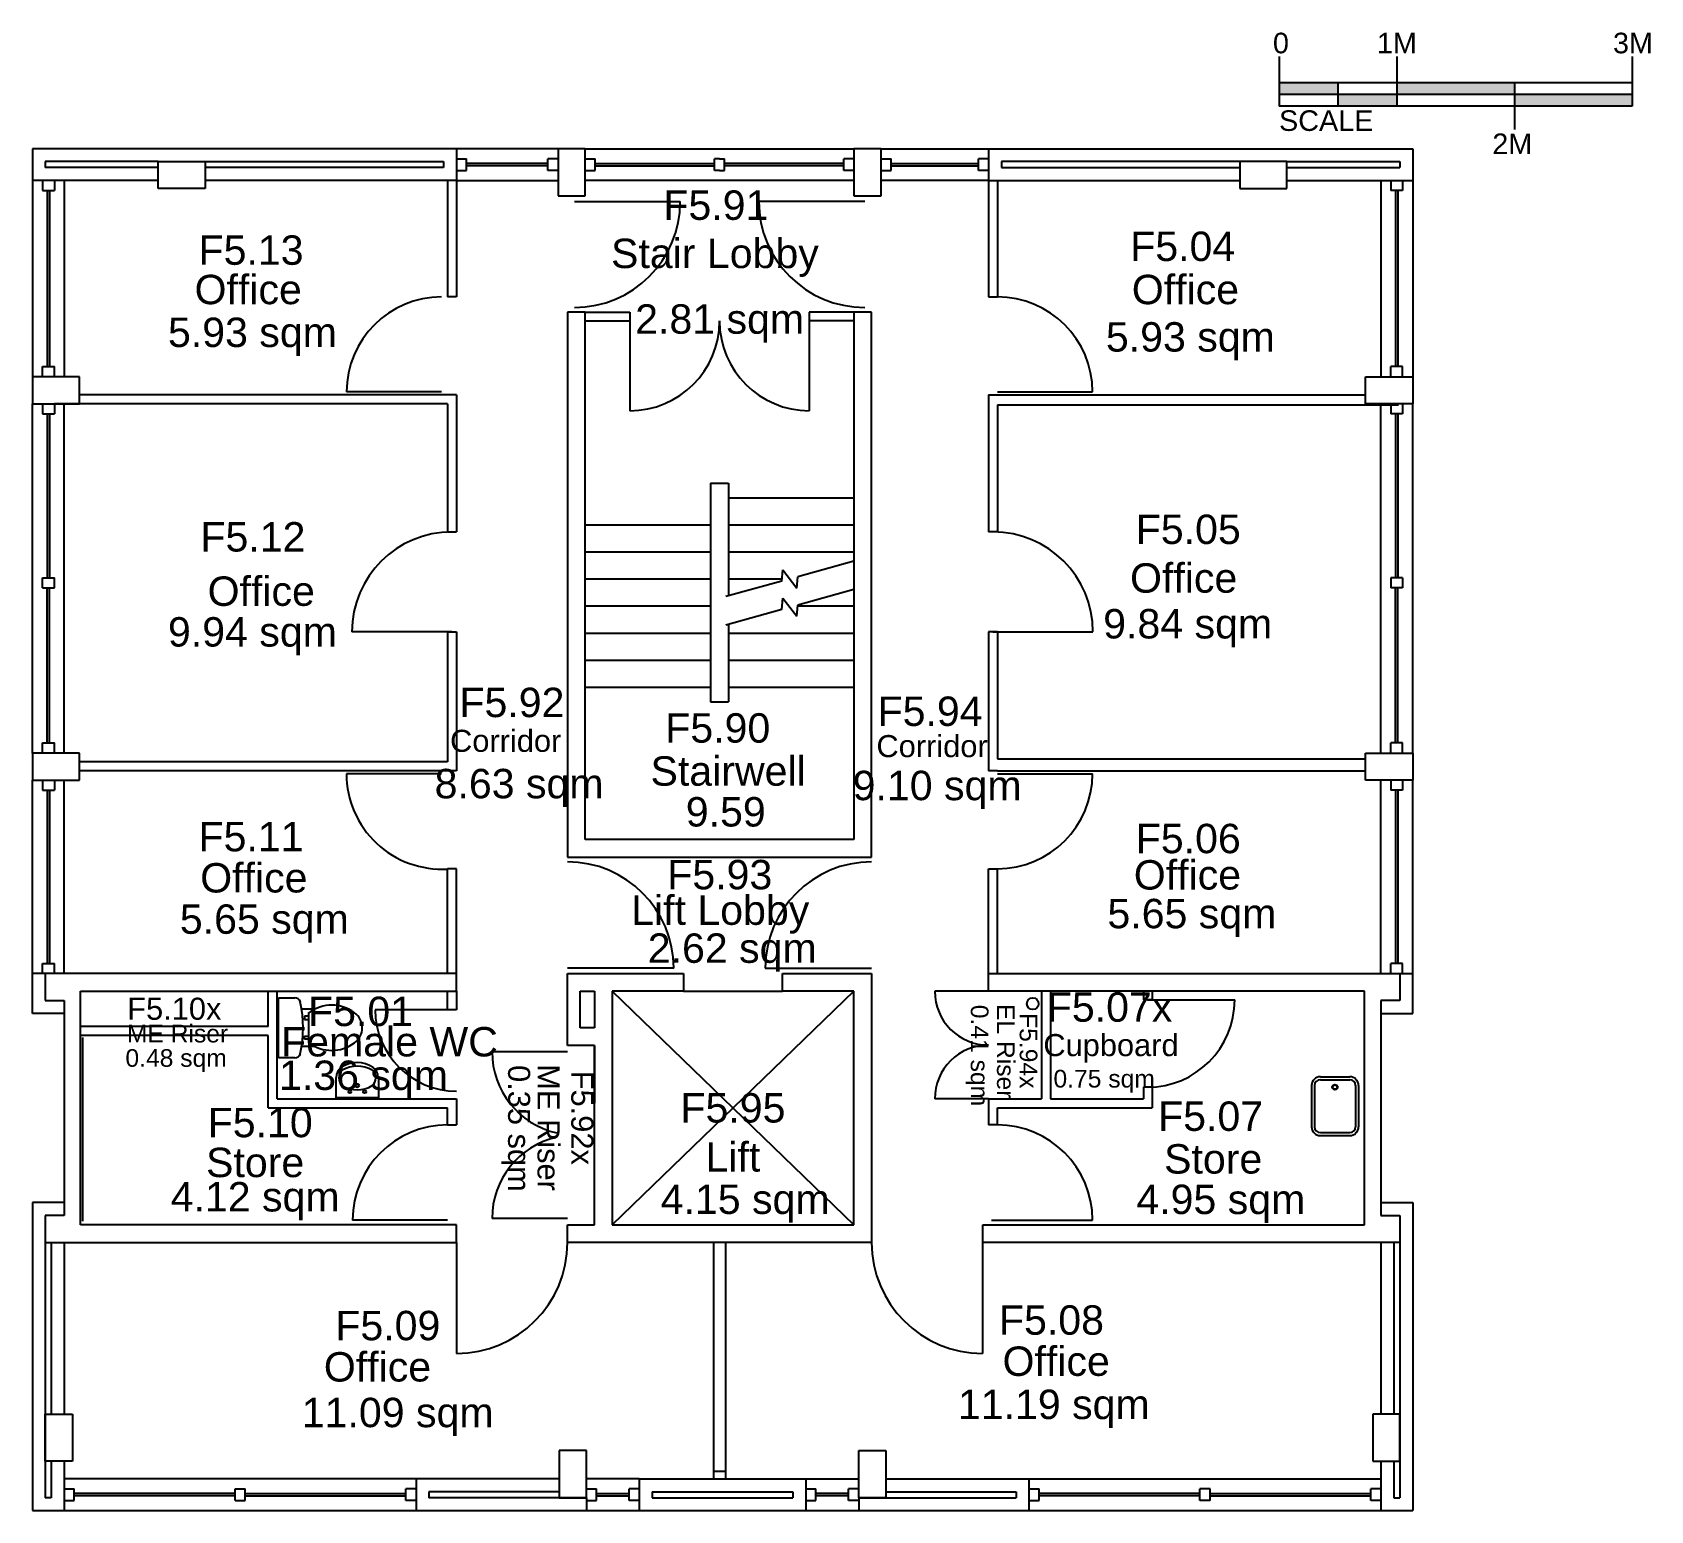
# Model space of a CAD drawing. Header units: millimetres. Extents: x 0 to 13758, y 0 to 12569.
import ezdxf

# ---------------------------------------------------------------- set-up
doc = ezdxf.new("R2010")
doc.units = ezdxf.units.MM
for name, color, linetype in [('DOORS', 2, 'Continuous'), ('EXTERNAL WALLS', 1, 'Continuous'), ('INTERNAL WALLS', 3, 'Continuous'), ('LIFTS', 4, 'Continuous'), ('ROOM NAME', 4, 'Continuous'), ('ROOM NUMBER', 7, 'Continuous'), ('SANITARY', 2, 'Continuous'), ('SCALE', 7, 'Continuous'), ('STAIRS', 2, 'Continuous'), ('TEXT AREA', 6, 'Continuous'), ('WINDOWS', 4, 'Continuous')]:
    doc.layers.add(name, color=color, linetype=linetype)
doc.styles.add('CCCU STANDARD', font='arial.ttf')

msp = doc.modelspace()

# ---------------------------------------------------------------- linework, layer by layer
at = {"layer": 'DOORS'}
for p, q in [((4608, 11130), (5508, 11130)), ((7076, 11130), (6176, 11130)), ((5079, 10115), (5079, 9352)), ((6605, 10115), (6605, 9352)), ((3479, 9512), (2671, 9512)), ((8205, 9512), (9013, 9512)), ((3567, 7472), (2717, 7472)), ((8167, 7472), (9017, 7472)), ((3479, 6266), (2671, 6266)), ((8205, 6266), (9013, 6266)), ((5453, 4612), (4549, 4612)), ((6231, 4612), (7135, 4612)), ((8130, 4416), (7672, 4416)), ((9480, 4342), (10222, 4342)), ((3605, 4257), (2915, 4257)), ((4549, 3901), (3908, 3901)), ((8130, 3501), (7672, 3501)), ((4549, 2485), (3908, 2485)), ((3530, 2471), (2722, 2471)), ((8155, 2471), (9013, 2471)), ((3605, 2280), (3605, 1336)), ((8079, 2280), (8079, 1336))]:
    msp.add_line(p, q, dxfattribs=at)
for centre, radius, start, end in [((4608, 11130), 900, 270, 0), ((7076, 11130), 900, 180, 270), ((3479, 9512), 808, 90, 180), ((8205, 9512), 808, 0, 90), ((5079, 10115), 763, 270, 0), ((6605, 10115), 763, 180, 270), ((3567, 7472), 850, 90, 180), ((8167, 7472), 850, 0, 90), ((3483, 6267), 813, 180.1237, 273.3579), ((8205, 6266), 808, 270, 0), ((4549, 4612), 904, 0, 90), ((7135, 4612), 904, 90, 180), ((8130, 4416), 458, 180, 270), ((9480, 4342), 742, 270, 0), ((3605, 4257), 690, 180, 270), ((4616, 3901), 708, 180, 257.0687), ((8130, 3501), 458, 90, 180), ((3530, 2471), 808, 90, 180), ((4616, 2485), 708, 102.9313, 180), ((8205, 2471), 808, 0, 90), ((3605, 2280), 944, 270, 0), ((8079, 2280), 944, 180, 270)]:
    msp.add_arc(centre, radius, start, end, dxfattribs=at)
at = {"layer": 'EXTERNAL WALLS'}
for p, q in [((3605, 11580), (0, 11580)), ((0, 11580), (0, 11310)), ((3605, 11580), (3605, 11310)), ((4520, 11580), (3605, 11580)), ((4469, 11580), (4469, 11180)), ((4699, 11580), (4469, 11580)), ((4699, 11580), (6985, 11580)), ((4699, 11180), (4699, 11580)), ((6985, 11580), (6985, 11180)), ((7215, 11580), (6985, 11580)), ((7215, 11180), (7215, 11580)), ((7215, 11580), (8130, 11580)), ((8130, 11580), (11735, 11580)), ((8130, 11580), (8130, 11310)), ((11735, 11580), (11735, 11310)), ((110, 11470), (110, 11420)), ((1069, 11470), (110, 11470)), ((1069, 11420), (110, 11420)), ((1069, 11470), (1469, 11470)), ((1069, 11240), (1069, 11470)), ((1469, 11470), (1469, 11240)), ((1469, 11470), (3495, 11470)), ((3495, 11420), (1469, 11420)), ((3495, 11470), (3495, 11420)), ((10266, 11470), (8240, 11470)), ((8240, 11470), (8240, 11420)), ((8240, 11420), (10266, 11420)), ((10266, 11470), (10266, 11240)), ((10666, 11470), (10266, 11470)), ((10666, 11240), (10666, 11470)), ((10666, 11470), (11625, 11470)), ((10666, 11420), (11625, 11420)), ((11625, 11470), (11625, 11420)), ((1069, 11310), (0, 11310)), ((0, 11310), (0, 9641)), ((270, 11310), (270, 9641)), ((3605, 11310), (1469, 11310)), ((3605, 11310), (4469, 11310)), ((6985, 11310), (4699, 11310)), ((8130, 11310), (7215, 11310)), ((8130, 11310), (10266, 11310)), ((10666, 11310), (11735, 11310)), ((11465, 11310), (11465, 9641)), ((11735, 11310), (11735, 9641)), ((1469, 11240), (1069, 11240)), ((4469, 11180), (4699, 11180)), ((6985, 11180), (7215, 11180)), ((10266, 11240), (10666, 11240)), ((0, 9641), (0, 9411)), ((400, 9641), (0, 9641)), ((400, 9411), (400, 9641)), ((11335, 9411), (11335, 9641)), ((11335, 9641), (11735, 9641)), ((11735, 9641), (11735, 9411)), ((0, 6441), (0, 9411)), ((0, 9411), (400, 9411)), ((270, 6441), (270, 9411)), ((11735, 9411), (11335, 9411)), ((11465, 6441), (11465, 9402)), ((11735, 6441), (11735, 9411)), ((0, 6441), (0, 6211)), ((400, 6441), (0, 6441)), ((400, 6211), (400, 6441)), ((11335, 6211), (11335, 6441)), ((11335, 6441), (11735, 6441)), ((11735, 6441), (11735, 6211)), ((0, 4226), (0, 6211)), ((0, 6211), (400, 6211)), ((270, 4566), (270, 6211)), ((11735, 6211), (11335, 6211)), ((11465, 4566), (11465, 6211)), ((11735, 4226), (11735, 6211)), ((110, 4566), (0, 4566)), ((110, 4566), (110, 4336)), ((11625, 4566), (11735, 4566)), ((11625, 4566), (11625, 4336)), ((410, 2430), (410, 4416)), ((11325, 2430), (11325, 4416)), ((110, 4336), (270, 4336)), ((270, 4336), (270, 2510)), ((11465, 4336), (11465, 2510)), ((11625, 4336), (11465, 4336)), ((270, 4226), (0, 4226)), ((11465, 4226), (11735, 4226)), ((0, 2620), (0, 0)), ((270, 2620), (0, 2620)), ((11465, 2620), (11735, 2620)), ((11735, 2620), (11735, 0)), ((270, 2510), (110, 2510)), ((110, 2510), (110, 2280)), ((11465, 2510), (11625, 2510)), ((11625, 2510), (11625, 2280)), ((110, 2280), (110, 110)), ((160, 2280), (160, 820)), ((270, 2280), (270, 820)), ((11465, 2280), (11465, 820)), ((11575, 2280), (11575, 820)), ((11625, 2280), (11625, 110)), ((110, 420), (110, 820)), ((110, 820), (340, 820)), ((340, 820), (340, 420)), ((11625, 820), (11395, 820)), ((11395, 820), (11395, 420)), ((11625, 420), (11625, 820)), ((340, 420), (110, 420)), ((160, 420), (160, 110)), ((270, 420), (270, 0)), ((4480, 510), (4480, 110)), ((4710, 510), (4480, 510)), ((4710, 110), (4710, 510)), ((7025, 110), (7025, 510)), ((7025, 510), (7255, 510)), ((7255, 510), (7255, 110)), ((11395, 420), (11625, 420)), ((11465, 420), (11465, 0)), ((11575, 420), (11575, 110)), ((3262, 270), (270, 270)), ((4480, 270), (3262, 270)), ((3262, 270), (3262, 0)), ((3372, 160), (3372, 110)), ((4480, 160), (3372, 160)), ((5160, 270), (4710, 270)), ((5160, 270), (6575, 270)), ((5160, 270), (5160, 0)), ((5270, 160), (5270, 110)), ((5270, 160), (6465, 160)), ((6465, 160), (6465, 110)), ((6575, 270), (7025, 270)), ((6575, 270), (6575, 0)), ((7255, 270), (8473, 270)), ((7255, 160), (8363, 160)), ((8363, 160), (8363, 110)), ((8473, 270), (11465, 270)), ((8473, 270), (8473, 0)), ((0, 0), (11735, 0)), ((160, 110), (110, 110)), ((4710, 110), (3372, 110)), ((4480, 110), (4710, 110)), ((4710, 110), (4710, 0)), ((5270, 110), (6465, 110)), ((7025, 110), (8363, 110)), ((7255, 110), (7025, 110)), ((7025, 110), (7025, 0)), ((11575, 110), (11625, 110))]:
    msp.add_line(p, q, dxfattribs=at)
at = {"layer": 'INTERNAL WALLS'}
for p, q in [((3530, 11310), (3530, 10320)), ((3605, 11310), (3605, 10320)), ((8130, 11310), (8130, 10320)), ((8205, 11310), (8205, 10320)), ((3605, 10320), (3530, 10320)), ((8130, 10320), (8205, 10320)), ((4549, 10190), (4549, 5556)), ((4699, 10190), (4549, 10190)), ((4699, 5706), (4699, 10190)), ((4699, 10190), (5079, 10190)), ((5079, 10190), (5079, 10115)), ((6605, 10190), (6605, 10115)), ((6985, 10190), (6605, 10190)), ((6985, 10190), (6985, 5706)), ((7135, 10190), (6985, 10190)), ((7135, 5556), (7135, 10190)), ((4699, 10115), (5079, 10115)), ((6985, 10115), (6605, 10115)), ((3530, 9410), (187, 9410)), ((3530, 9486), (400, 9486)), ((3605, 9486), (3530, 9486)), ((3530, 9410), (3530, 8322)), ((3605, 9486), (3605, 8322)), ((8130, 9486), (8130, 8322)), ((8130, 9486), (8205, 9486)), ((8205, 9486), (11335, 9486)), ((8205, 9402), (8205, 8322)), ((8205, 9402), (11615, 9402)), ((5766, 8737), (5918, 8737)), ((5766, 8737), (5766, 6877)), ((5918, 8737), (5918, 7777)), ((3530, 8322), (3605, 8322)), ((8205, 8322), (8130, 8322)), ((3530, 7472), (3530, 6367)), ((3530, 7472), (3605, 7472)), ((3605, 7472), (3605, 6291)), ((5918, 7537), (5918, 6877)), ((8130, 7472), (8130, 6291)), ((8205, 7472), (8130, 7472)), ((8205, 7472), (8205, 6391)), ((5766, 6877), (5918, 6877)), ((3530, 6367), (400, 6367)), ((8205, 6391), (11335, 6391)), ((3605, 6291), (400, 6291)), ((8205, 6291), (8130, 6291)), ((8205, 6291), (11335, 6291)), ((6985, 5706), (4699, 5706)), ((4549, 5556), (7135, 5556)), ((3605, 5457), (3530, 5457)), ((3530, 4566), (3530, 5457)), ((3605, 4566), (3605, 5457)), ((8130, 5457), (8205, 5457)), ((8130, 4566), (8130, 5457)), ((8205, 4566), (8205, 5457)), ((3605, 4566), (110, 4566)), ((3605, 4416), (3605, 4566)), ((4549, 4566), (5536, 4566)), ((4549, 3956), (4549, 4566)), ((5536, 4566), (5536, 4416)), ((6376, 4416), (6376, 4566)), ((6376, 4566), (7135, 4566)), ((7135, 4566), (7135, 2280)), ((8130, 4566), (11625, 4566)), ((8130, 4416), (8130, 4566)), ((410, 4416), (3605, 4416)), ((2080, 3501), (2080, 4416)), ((3530, 4257), (3530, 4416)), ((3605, 4416), (3605, 4257)), ((4657, 4106), (4657, 4416)), ((4657, 4416), (4778, 4416)), ((4778, 4416), (4778, 4106)), ((11325, 4416), (8130, 4416)), ((8580, 4416), (8580, 3501)), ((8655, 4416), (8655, 3501)), ((9446, 4416), (9446, 4342)), ((9521, 4416), (9521, 4342)), ((9521, 4342), (9446, 4342)), ((3605, 4257), (3530, 4257)), ((2005, 4116), (410, 4116)), ((2005, 4041), (410, 4041)), ((2005, 3426), (2005, 4041)), ((4778, 4106), (4657, 4106)), ((4778, 3956), (4549, 3956)), ((4778, 3956), (4778, 3464)), ((4778, 2430), (4778, 3956)), ((9521, 3600), (9446, 3600)), ((9446, 3600), (9446, 3501)), ((9521, 3600), (9521, 3426)), ((2080, 3501), (3605, 3501)), ((3605, 3501), (3605, 3280)), ((8130, 3501), (8130, 3280)), ((8130, 3501), (8580, 3501)), ((8655, 3501), (9446, 3501)), ((2005, 3426), (3530, 3426)), ((3530, 3280), (3530, 3426)), ((8205, 3280), (8205, 3426)), ((8205, 3426), (8655, 3426)), ((8655, 3426), (9521, 3426)), ((3530, 3280), (3605, 3280)), ((8205, 3280), (8130, 3280)), ((3605, 2430), (410, 2430)), ((3605, 2280), (3605, 2430)), ((4549, 2280), (4549, 2430)), ((4549, 2430), (4778, 2430)), ((8080, 2430), (11325, 2430)), ((8080, 2280), (8080, 2430)), ((110, 2280), (3605, 2280)), ((7135, 2280), (4549, 2280)), ((5792, 2280), (5792, 270)), ((5892, 2280), (5892, 270)), ((11625, 2280), (8080, 2280))]:
    msp.add_line(p, q, dxfattribs=at)
at = {"layer": 'LIFTS'}
for p, q in [((5536, 4416), (4928, 4416)), ((4928, 4416), (6985, 2430)), ((6985, 4416), (4928, 2430)), ((4928, 4416), (4928, 2430)), ((5536, 4416), (6376, 4416)), ((6985, 4416), (6376, 4416)), ((6985, 2430), (6985, 4416)), ((4928, 2430), (6985, 2430))]:
    msp.add_line(p, q, dxfattribs=at)
at = {"layer": 'ROOM NUMBER'}
msp.add_line((5792, 337), (5892, 337), dxfattribs=at)
at = {"layer": 'SANITARY'}
for p, q in [((2005, 4116), (2005, 4416)), ((2093, 3850), (2093, 4360)), ((2093, 4360), (2231, 4360)), ((2403, 4265), (2290, 4265)), ((2315, 4203), (2315, 4177)), ((2351, 4203), (2315, 4203)), ((2315, 4177), (2351, 4177)), ((2351, 3977), (2351, 4234)), ((428, 2460), (428, 4023)), ((2315, 4034), (2351, 4034)), ((2315, 4008), (2315, 4034)), ((2351, 4008), (2315, 4008)), ((2403, 3946), (2290, 3946)), ((2231, 3850), (2093, 3850)), ((2583, 3511), (2583, 3684)), ((2942, 3684), (2942, 3511)), ((10875, 3614), (10875, 3264)), ((10900, 3614), (10900, 3264)), ((10950, 3689), (11200, 3689)), ((10950, 3664), (11200, 3664)), ((11250, 3614), (11250, 3264)), ((11275, 3614), (11275, 3264)), ((2942, 3511), (2583, 3511)), ((10950, 3214), (11200, 3214)), ((10950, 3189), (11200, 3189))]:
    msp.add_line(p, q, dxfattribs=at)
for centre, radius in [((8505, 4310), 50), ((2762, 3614), 15.8), ((2762, 3614), 12.6), ((11074, 3601), 22.5), ((11074, 3601), 18), ((2699, 3561), 12.6), ((2825, 3561), 12.6)]:
    msp.add_circle(centre, radius, dxfattribs=at)
for centre, radius, start, end in [((2231, 4310), 50, 17.9145, 90), ((1228, 4105), 1073, 348.1492, 11.8508), ((2545, 3974), 324, 53.2909, 126.7091), ((2644, 4105), 160, 306.7091, 53.2909), ((2231, 3900), 50, 270, 342.0855), ((2545, 4237), 324, 233.2909, 306.7091), ((2684, 3684), 101, 125.0594, 180), ((2692, 3679), 86.9, 131.6877, 228.3123), ((2762, 3572), 238, 54.9406, 125.0594), ((2762, 3525), 254, 59.7782, 120.2218), ((2832, 3679), 86.9, 311.6877, 48.3123), ((2840, 3684), 101, 360, 54.9406), ((2762, 3833), 254, 239.7782, 300.2218), ((10950, 3614), 75, 90, 180), ((10950, 3614), 50, 90, 180), ((11200, 3614), 75, 0, 90), ((11200, 3614), 50, 0, 90), ((10950, 3264), 75, 180, 270), ((10950, 3264), 50, 180, 270), ((11200, 3264), 75, 270, 0), ((11200, 3264), 50, 270, 0)]:
    msp.add_arc(centre, radius, start, end, dxfattribs=at)
at = {"layer": 'SCALE'}
for p, q in [((10600, 12365), (10600, 11941)), ((11600, 12365), (11600, 11941)), ((13600, 12365), (13600, 11941)), ((13600, 12141), (10600, 12141)), ((11100, 12141), (11100, 11941)), ((12600, 12141), (12600, 11743)), ((13600, 12041), (10600, 12041)), ((13600, 11941), (10600, 11941))]:
    msp.add_line(p, q, dxfattribs=at)
for points in [[(10600, 12141), (11100, 12141), (10600, 12041), (11100, 12041)], [(11600, 12141), (12600, 12141), (11600, 12041), (12600, 12041)], [(11100, 12041), (11600, 12041), (11100, 11941), (11600, 11941)], [(12600, 12041), (13600, 12041), (12600, 11941), (13600, 11941)]]:
    msp.add_solid(points, dxfattribs=at)
at = {"layer": 'STAIRS'}
for p, q in [((5918, 8612), (6985, 8612)), ((4699, 8382), (5766, 8382)), ((5918, 8382), (6985, 8382)), ((4699, 8152), (5766, 8152)), ((5918, 8152), (6985, 8152)), ((6371, 7902), (6381, 7999)), ((6381, 7999), (6499, 7844)), ((6985, 8072), (6509, 7941)), ((4699, 7922), (5766, 7922)), ((6371, 7902), (5895, 7771)), ((5918, 7922), (6373, 7922)), ((6499, 7844), (6509, 7941)), ((6371, 7662), (6381, 7758)), ((6381, 7758), (6499, 7604)), ((6985, 7832), (6509, 7700)), ((4699, 7692), (5766, 7692)), ((6371, 7662), (5895, 7530)), ((6499, 7604), (6509, 7700)), ((6509, 7692), (6985, 7692)), ((4699, 7462), (5766, 7462)), ((5918, 7462), (6985, 7462)), ((4699, 7232), (5766, 7232)), ((5918, 7232), (6985, 7232)), ((4699, 7002), (5766, 7002)), ((5918, 7002), (6985, 7002))]:
    msp.add_line(p, q, dxfattribs=at)
at = {"layer": 'WINDOWS'}
for p, q in [((3605, 11495), (3691, 11495)), ((3691, 11395), (3691, 11495)), ((4383, 11455), (3691, 11455)), ((4383, 11435), (3691, 11435)), ((4383, 11395), (4383, 11495)), ((4469, 11495), (4383, 11495)), ((4699, 11495), (4785, 11495)), ((4785, 11395), (4785, 11495)), ((4785, 11455), (5799, 11455)), ((4785, 11435), (5799, 11435)), ((5799, 11395), (5799, 11495)), ((5842, 11495), (5799, 11495)), ((5842, 11495), (5885, 11495)), ((5885, 11395), (5885, 11495)), ((6899, 11455), (5885, 11455)), ((6899, 11435), (5885, 11435)), ((6899, 11395), (6899, 11495)), ((6985, 11495), (6899, 11495)), ((7215, 11495), (7301, 11495)), ((7301, 11395), (7301, 11495)), ((7301, 11455), (8044, 11455)), ((7301, 11435), (8044, 11435)), ((8044, 11395), (8044, 11495)), ((8130, 11495), (8044, 11495)), ((87, 11310), (87, 11224)), ((187, 11310), (187, 11224)), ((3605, 11395), (3691, 11395)), ((4469, 11395), (4383, 11395)), ((4699, 11395), (4785, 11395)), ((5842, 11395), (5799, 11395)), ((5842, 11395), (5885, 11395)), ((6985, 11395), (6899, 11395)), ((7215, 11395), (7301, 11395)), ((8130, 11395), (8044, 11395)), ((11548, 11310), (11548, 11224)), ((11648, 11310), (11648, 11224)), ((87, 11224), (187, 11224)), ((127, 11224), (127, 9727)), ((147, 11224), (147, 9727)), ((11648, 11224), (11548, 11224)), ((11588, 11224), (11588, 9727)), ((11608, 11224), (11608, 9727)), ((87, 9641), (87, 9727)), ((87, 9727), (187, 9727)), ((187, 9641), (187, 9727)), ((11648, 9727), (11548, 9727)), ((11548, 9641), (11548, 9727)), ((11648, 9641), (11648, 9727)), ((87, 9411), (87, 9325)), ((187, 9411), (187, 9325)), ((11548, 9411), (11548, 9325)), ((11648, 9411), (11648, 9325)), ((87, 9325), (187, 9325)), ((127, 9325), (127, 7932)), ((147, 9325), (147, 7932)), ((11648, 9325), (11548, 9325)), ((11588, 9325), (11588, 7932)), ((11608, 9325), (11608, 7932)), ((87, 7846), (87, 7932)), ((87, 7932), (187, 7932)), ((87, 7846), (187, 7846)), ((127, 6527), (127, 7845)), ((147, 6527), (147, 7845)), ((187, 7846), (187, 7932)), ((11548, 7931), (11548, 7845)), ((11648, 7931), (11548, 7931)), ((11648, 7845), (11548, 7845)), ((11588, 6527), (11588, 7845)), ((11608, 6527), (11608, 7845)), ((11648, 7931), (11648, 7845)), ((87, 6441), (87, 6527)), ((87, 6527), (187, 6527)), ((187, 6441), (187, 6527)), ((11548, 6441), (11548, 6527)), ((11648, 6527), (11548, 6527)), ((11648, 6441), (11648, 6527)), ((87, 6211), (87, 6125)), ((187, 6211), (187, 6125)), ((11548, 6211), (11548, 6125)), ((11648, 6211), (11648, 6125)), ((87, 6125), (187, 6125)), ((127, 6125), (127, 4652)), ((147, 6125), (147, 4652)), ((11648, 6125), (11548, 6125)), ((11588, 6125), (11588, 4652)), ((11608, 6125), (11608, 4652)), ((87, 4566), (87, 4652)), ((87, 4652), (187, 4652)), ((187, 4566), (187, 4652)), ((11648, 4652), (11548, 4652)), ((11548, 4566), (11548, 4652)), ((11648, 4566), (11648, 4652)), ((270, 185), (356, 185)), ((356, 85), (356, 185)), ((1723, 145), (356, 145)), ((1723, 85), (1723, 185)), ((1723, 185), (1809, 185)), ((1809, 85), (1809, 185)), ((1809, 145), (3176, 145)), ((3262, 185), (3176, 185)), ((3176, 85), (3176, 185)), ((4710, 185), (4796, 185)), ((4796, 85), (4796, 185)), ((4796, 145), (5074, 145)), ((5074, 85), (5074, 185)), ((5160, 185), (5074, 185)), ((6575, 185), (6661, 185)), ((6661, 85), (6661, 185)), ((6939, 145), (6661, 145)), ((6939, 85), (6939, 185)), ((7025, 185), (6939, 185)), ((8473, 185), (8559, 185)), ((8559, 85), (8559, 185)), ((9926, 145), (8559, 145)), ((9926, 85), (9926, 185)), ((10012, 185), (9926, 185)), ((10012, 85), (10012, 185)), ((10012, 145), (11379, 145)), ((11379, 85), (11379, 185)), ((11465, 185), (11379, 185)), ((270, 85), (356, 85)), ((1723, 125), (356, 125)), ((1723, 85), (1809, 85)), ((1809, 125), (3176, 125)), ((3262, 85), (3176, 85)), ((4710, 85), (4796, 85)), ((4796, 125), (5074, 125)), ((5160, 85), (5074, 85)), ((6575, 85), (6661, 85)), ((6939, 125), (6661, 125)), ((7025, 85), (6939, 85)), ((8473, 85), (8559, 85)), ((9926, 125), (8559, 125)), ((10012, 85), (9926, 85)), ((10012, 125), (11379, 125)), ((11465, 85), (11379, 85))]:
    msp.add_line(p, q, dxfattribs=at)

# ---------------------------------------------------------------- texts
at = {"layer": 'ROOM NAME', "attachment_point": 5, "style": 'CCCU STANDARD'}
for s, insert, char_height, width in [('Stair Lobby', (5803, 10652), 250, 2406.55), ('Office', (1835, 10381), 250, 2406.55), ('Office', (9803, 10381), 250, 2406.55), ('Office', (9788, 7928), 250, 2406.55), ('Office', (1946, 7816), 250, 2406.55), ('Corridor', (4024, 6544), 187.5, 2406.55), ('Corridor', (7649, 6499), 187.5, 2406.55), ('Stairwell', (5915, 6287), 250, 2406.55), ('Office', (1883, 5379), 250, 2406.55), ('Office', (9820, 5404), 250, 2406.55), ('Lift Lobby', (5848, 5068), 250, 2406.55), ('ME Riser', (1234, 4055), 150, 1241.11), ('Female WC', (3036, 3985), 250, 1896.99), ('Cupboard', (9170, 3930), 187.5, 1241.11), ('Store', (1894, 2959), 250, 2406.55), ('\\P\\PLift', (5956, 3423), 250, 2057), ('Store', (10039, 2989), 250, 2406.55), ('Office', (8704, 1269), 250, 2406.55), ('Office', (2934, 1221), 250, 2406.55)]:
    msp.add_mtext(s, dxfattribs=dict(at, insert=insert, char_height=char_height, width=width))
at = {"layer": 'ROOM NAME', "width": 1241.11, "attachment_point": 5, "rotation": 270, "style": 'CCCU STANDARD'}
for s, insert, char_height in [('EL Riser', (8275, 3906), 150), ('ME Riser', (4387, 3257), 187.5)]:
    msp.add_mtext(s, dxfattribs=dict(at, insert=insert, char_height=char_height))
at = {"layer": 'ROOM NUMBER', "attachment_point": 5, "style": 'CCCU STANDARD'}
for s, insert, char_height, width in [('F5.91', (5811, 11098), 250, 2286), ('F5.04', (9780, 10748), 250, 3260), ('F5.13', (1859, 10716), 250, 3260), ('F5.12', (1875, 8278), 250, 3260), ('F5.05', (9827, 8342), 250, 3260), ('F5.92', (4077, 6870), 250, 944), ('F5.94', (7632, 6795), 250, 995), ('F5.90', (5827, 6653), 250, 2286), ('F5.11', (1859, 5729), 250, 3260), ('F5.06', (9827, 5713), 250, 3260), ('F5.93', (5844, 5406), 250, 2586), ('F5.07x', (9158, 4280), 250, 790.8), ('F5.10x', (1207, 4266), 187.5, 1595), ('F5.01', (2790, 4243), 250, 1450), ('F5.95', (5956, 3423), 250, 2057), ('F5.07', (10017, 3352), 250, 2745), ('F5.10', (1937, 3298), 250, 3195), ('F5.09', (3022, 1572), 250, 5522), ('F5.08', (8664, 1619), 250, 5573)]:
    msp.add_mtext(s, dxfattribs=dict(at, insert=insert, char_height=char_height, width=width))
at = {"layer": 'ROOM NUMBER', "attachment_point": 5, "rotation": 270, "style": 'CCCU STANDARD'}
for s, insert, char_height, width in [('F5.94x', (8468, 3910), 150, 450), ('F5.92x', (4674, 3340), 187.5, 1595)]:
    msp.add_mtext(s, dxfattribs=dict(at, insert=insert, char_height=char_height, width=width))
at = {"layer": 'SCALE', "char_height": 175, "width": 562, "attachment_point": 1, "style": 'CCCU STANDARD'}
for s, insert in [('0', (10547, 12566)), ('1M', (11431, 12566)), ('3M', (13438, 12566)), ('SCALE', (10599, 11906)), ('2M', (12412, 11709))]:
    msp.add_mtext(s, dxfattribs=dict(at, insert=insert))
at = {"layer": 'TEXT AREA', "width": 2218.07, "attachment_point": 5, "style": 'CCCU STANDARD'}
for s, insert, char_height in [('2.81 sqm', (5843, 10094), 250), ('5.93 sqm', (1871, 9981), 250), ('5.93 sqm', (9845, 9942), 250), ('9.94 sqm', (1871, 7434), 250), ('9.84 sqm', (9822, 7503), 250), ('8.63 sqm', (4138, 6144), 250), ('9.10 sqm', (7692, 6128), 250), ('9.59', (5895, 5940), 250), ('5.65 sqm', (1972, 4992), 250), ('5.65 sqm', (9858, 5039), 250), ('2.62 sqm', (5950, 4745), 250), ('0.48 sqm', (1222, 3826), 150), ('1.36 sqm', (2815, 3664), 250), ('0.75 sqm', (9112, 3650), 150), ('4.12 sqm', (1894, 2631), 250), ('4.15 sqm', (6060, 2610), 250), ('4.95 sqm', (10104, 2609), 250), ('11.09 sqm', (3106, 797), 250), ('11.19 sqm', (8684, 866), 250)]:
    msp.add_mtext(s, dxfattribs=dict(at, insert=insert, char_height=char_height))
at = {"layer": 'TEXT AREA', "width": 2218.07, "attachment_point": 5, "rotation": 270, "style": 'CCCU STANDARD'}
for s, insert, char_height in [('0.41 sqm', (8031, 3870), 150), ('0.35 sqm', (4110, 3250), 187.5)]:
    msp.add_mtext(s, dxfattribs=dict(at, insert=insert, char_height=char_height))

doc.saveas('drawing.dxf')
